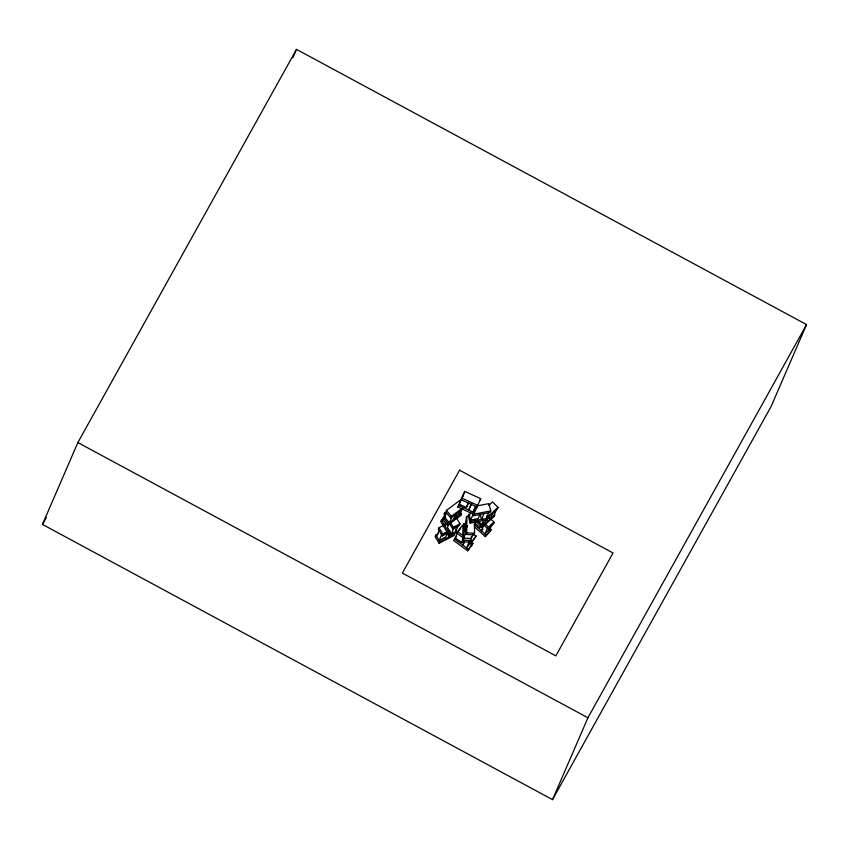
<?xml version="1.0" encoding="UTF-8"?>
<svg xmlns="http://www.w3.org/2000/svg" width="849" height="849" viewBox="0 0 849 849"><rect width="100%" height="100%" fill="white"/><g stroke="black" fill="none" stroke-linecap="round" stroke-linejoin="round"><path stroke-width="1.27" d="M471.333 536.812L470.601 542.224L462.832 541.8L462.97 525.34L463.671 523.716L466.26 523.865M462.832 541.8L463.522 540.187L463.671 523.716M474.612 519.323L474.485 533.257L473.784 534.87L466.016 534.435L466.154 517.975L466.854 516.362L469.444 516.51M466.016 534.435L466.706 532.822L466.854 516.362M42.45 524.417L77.875 442.562L296.492 49.369L806.55 324.583L771.125 406.438L552.508 799.631L42.45 524.417L46.313 517.476M292.841 57.796L296.492 49.369M443.698 518.771L441.459 519.906L440.758 521.519L449.386 536.197L456.125 532.822L456.826 531.209L455.499 528.948M438.126 533.915L435.845 535.093L435.144 536.706L439.113 543.275L453.971 535.57L454.671 533.957L439.814 541.662L439.113 543.275M444.738 524.778L439.029 527.738L438.328 529.351L442.297 535.91L448.017 532.949M459.861 511.798L461.527 513.783L460.827 515.396L447.54 525.298L442.562 519.365L443.263 517.752L445.311 516.234M459.733 500.486L446.447 510.398L445.746 512.011L450.734 517.943L462.992 508.795M442.18 521.137L444.674 515.396M446.372 512.318L444.388 516.914L449.365 522.846L451.848 517.105M436.651 536.303L439.135 530.561M445.608 522.973L444.611 525.266L446.861 524.141M442.297 535.91L442.998 534.297L449.853 530.742M447.54 525.298L448.24 523.684L461.527 513.783M450.734 517.943L451.424 516.33L462.663 507.946M448.93 523.833L447.444 527.282L451.328 533.894L453.812 528.152L458.025 526.04L455.531 531.782M457.887 507.065L458.577 505.442L474.474 512.679L473.774 514.292L457.887 507.065L461.633 498.777M460.943 500.39L463.607 494.32L461.697 498.49M464.127 493.036L464.827 491.422L480.714 498.65L480.014 500.263M447.805 532.344L445.821 536.939L439.124 540.399L441.618 534.658L447.19 531.771M453.101 520.066L455.584 514.324M456.051 513.709L454.555 517.158L460.54 512.7L462.026 509.251M449.386 536.197L450.087 534.583L456.826 531.209M449.248 523.196L452.57 528.842L453.27 527.229L460.009 523.844L455.361 515.937M453.419 534.605L454.417 532.312M464.827 491.422L461.071 499.7L476.958 506.938L477.658 505.325L461.76 498.087L459.213 504.232L466.366 507.49L468.85 501.738M460.009 523.844L459.309 525.457L452.57 528.842M456.592 535.995L453.621 540.505L467.64 550.799L472.893 543.392L470.887 541.917M463.819 538.298L456.804 533.151L462.047 525.733L466.059 528.683M457.707 532.111L455.213 537.852L461.527 542.479L462.949 540.675M471.153 504.295L468.659 510.037L471.726 503.361M466.61 520.416L465.114 523.865L465.05 531.272L467.534 525.531M469.38 515.555L470.866 512.106M463.543 533.501L466.027 527.76M475.62 506.322L473.137 512.064L475.684 506.513M473.052 514.367L470.569 520.108L478.114 518.654L480.099 514.059M461.527 542.479L463.023 539.041M465.995 532.397L463.501 538.139L471.28 538.563L473.275 533.979M470.166 523.09L470.866 521.477L468.956 514.197L468.255 515.81L470.166 523.09L486.923 519.864L487.623 518.24L486.986 515.821M490.807 510.886L490.106 512.499L473.349 515.736L474.05 514.112L490.807 510.886L488.897 503.606L477.297 505.845M476.83 507.628L477.531 506.015L473.774 514.292M464.127 541.598L462.631 545.047L464.148 543.105M469.062 542.193L466.579 547.934L471.121 542.14M467.64 550.799L472.893 543.392M468.828 541.97L470.834 543.445L476.077 536.027L473.063 533.819M483.972 513.677L481.489 519.429L480.226 514.568M476.077 536.027L470.834 543.445M474.135 522.464L479.94 527.675L480.927 525.372M478.284 521.392L481.744 524.82L483.728 520.225M482.03 527.494L482.731 525.881L494.882 514.749L494.182 516.362L482.03 527.494L476.501 522.018M486.201 518.516L488.695 512.775M489.204 515.216L487.209 519.811L481.744 524.82M492.919 513.083L490.435 518.824L488.589 516.999M493.853 515.693L496.336 509.952M474.262 526.677L485.32 536.6L491.189 529.702L489.353 528.046M483.028 528.991L481.298 530.752L483.781 525.011L488.504 529.245L494.373 522.347L489.767 518.208M488.791 505.346L492.537 501.918L498.066 507.394L497.365 509.007L487.082 518.431M485.32 536.6L491.189 529.702M494.373 522.347L488.504 529.245M552.508 799.631L587.933 717.766L806.55 324.583M466.366 507.49L468.277 503.319M476.958 506.938L480.714 498.65M456.804 533.151L460.593 528.322M479.94 527.675L481.553 526.019M486.848 517.667L498.066 507.394M442.562 519.365L445.629 517.083M470.866 521.477L487.623 518.24M462.97 525.34L465.56 525.478M466.706 532.822L474.485 533.257M463.522 540.187L471.301 540.611M77.875 442.562L587.933 717.766M457.505 531.538L464.52 536.685M469.179 542.798L472.193 545.005M454.321 538.892L468.34 549.186M483.675 522.666L489.204 527.622M488.653 529.659L490.499 531.315M474.039 524.236L486.021 534.987M477.202 520.405L482.731 525.881M459.171 513.422L460.827 515.396M446.447 510.398L451.424 516.33M443.263 517.752L448.24 523.684M447.253 533.49L449.238 536.77M439.029 527.738L442.998 534.297M435.845 535.093L439.814 541.662M445.969 514.802L444.643 512.541L443.942 514.154L445.269 516.415M449.949 521.583L453.27 527.229M441.459 519.906L450.087 534.583M472.713 513.305L473.349 515.736M487.411 528.269L484.928 534.01L490.106 528.725L492.59 522.984L487.411 528.269M459.574 470.176L402.373 573.064L555.84 655.874L613.052 552.986L459.574 470.176"/></g></svg>
